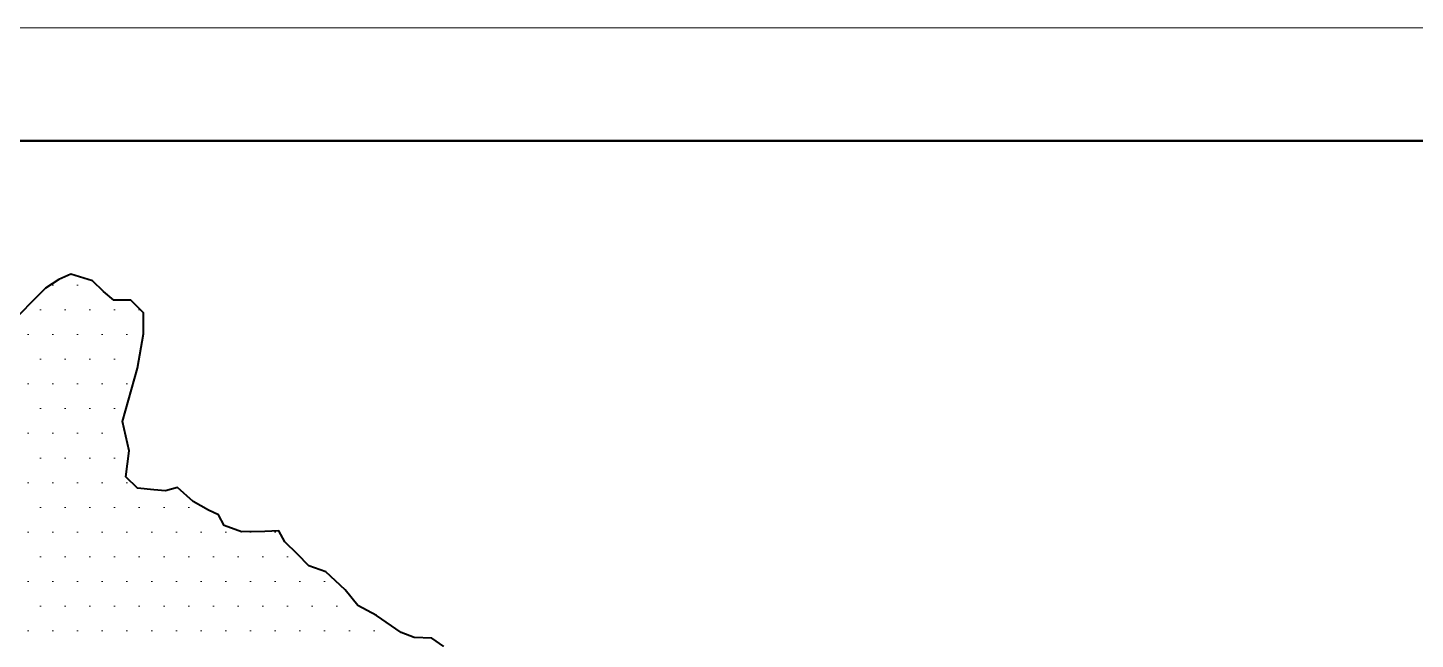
# Model space of a CAD drawing. Header units: metres. Extents: x 728653 to 730306, y 8491233 to 8491524.
# Drawn here: x 730174.12 to 730188.9, y 8491510.12 to 8491516.64 of the extents above; entities that cross this region are included whole.
import ezdxf

# ---------------------------------------------------------------- set-up
doc = ezdxf.new("R2010")
doc.units = ezdxf.units.M
for name, color, linetype, lineweight in [('Cap Prov', 94, 'Continuous', 18), ('Distrito', 212, 'Continuous', 25), ('MARCOS', 7, 'Continuous', 40), ('Sheet', 7, 'Continuous', 50)]:
    doc.layers.add(name, color=color, linetype=linetype, lineweight=lineweight)

msp = doc.modelspace()

# ---------------------------------------------------------------- hatches: boundary and pattern name
at = {"layer": 'Distrito', "linetype": 'Continuous', "lineweight": 0}
h = msp.add_hatch(dxfattribs=at)
h.set_pattern_fill('DOTS', color=256, scale=0.165786, style=0)
h.set_pattern_definition([(0, (720030.67172, 8488844.66672), (0.131592959, 0.2631859185), [0, -0.2631859185])])
h.paths.add_polyline_path([(730176.229, 8491508.362), (730176.546, 8491508.362), (730176.947, 8491508.763), (730177.348, 8491509.164), (730177.637, 8491509.453), (730178.164, 8491509.669), (730178.666, 8491509.882), (730178.55, 8491510.047), (730178.42, 8491510.138), (730178.232, 8491510.145), (730178.094, 8491510.196), (730177.831, 8491510.379), (730177.634, 8491510.483), (730177.499, 8491510.652), (730177.292, 8491510.843), (730177.111, 8491510.908), (730176.989, 8491511.03), (730176.855, 8491511.164), (730176.792, 8491511.279), (730176.643, 8491511.272), (730176.393, 8491511.271), (730176.21, 8491511.336), (730176.149, 8491511.451), (730176.041, 8491511.501), (730175.88, 8491511.593), (730175.711, 8491511.743), (730175.584, 8491511.707), (730175.461, 8491511.716), (730175.285, 8491511.735), (730175.161, 8491511.855), (730175.196, 8491512.133), (730175.127, 8491512.445), (730175.286, 8491513.015), (730175.349, 8491513.381), (730175.349, 8491513.604), (730175.216, 8491513.738), (730175.032, 8491513.738), (730174.924, 8491513.829), (730174.807, 8491513.943), (730174.574, 8491514.016), (730174.446, 8491513.958), (730174.306, 8491513.866), (730174.184, 8491513.744), (730174.017, 8491513.576), (730173.908, 8491513.339), (730173.725, 8491513.166), (730173.479, 8491512.966), (730173.399, 8491512.69), (730173.293, 8491512.484), (730173.241, 8491512.255), (730172.983, 8491511.966), (730173.065, 8491511.643), (730173.18, 8491511.32), (730173.18, 8491511.201), (730173.385, 8491510.919), (730173.463, 8491510.565), (730173.352, 8491510.3), (730173.233, 8491510.039), (730172.964, 8491509.693), (730172.775, 8491509.292), (730172.72, 8491509.017), (730172.513, 8491508.649), (730172.463, 8491508.337), (730172.543, 8491507.94), (730172.642, 8491507.626), (730172.725, 8491507.424), (730172.906, 8491507.295), (730172.82, 8491506.989), (730172.698, 8491506.555), (730172.698, 8491506.232), (730172.909, 8491505.842), (730173.043, 8491505.597), (730173.043, 8491505.567), (730173.303, 8491505.695), (730173.685, 8491505.849), (730173.884, 8491505.849), (730174.024, 8491505.989), (730174.024, 8491506.386), (730174.23, 8491506.592), (730174.407, 8491506.768), (730174.745, 8491506.768), (730174.922, 8491506.945), (730174.922, 8491507.15), (730175.069, 8491507.15), (730175.232, 8491507.15), (730175.393, 8491507.312), (730175.82, 8491507.739), (730176.056, 8491507.974)])
h.paths.add_polyline_path([(730174.36, 8491509.67), (730177.633, 8491509.67), (730177.633, 8491509.06), (730174.36, 8491509.06)], flags=24)
h.paths.add_polyline_path([(730177.26, 8491507.999), (730177.869, 8491507.999), (730177.869, 8491507.204), (730177.26, 8491507.204)], flags=25)
h.paths.add_polyline_path([(730174.712, 8491506.183), (730175.288, 8491506.183), (730175.288, 8491505.185), (730174.712, 8491505.185)], flags=9)
h.paths.add_polyline_path([(730175.055, 8491506.207), (730180.024, 8491506.207), (730180.024, 8491505.425), (730175.055, 8491505.425)], flags=9)

# ---------------------------------------------------------------- linework, layer by layer
at = {"layer": 'Cap Prov', "color": 7, "lineweight": 40}
msp.add_lwpolyline([(730178.55, 8491510.047), (730178.42, 8491510.138), (730178.232, 8491510.145), (730178.094, 8491510.196), (730177.831, 8491510.379), (730177.634, 8491510.483), (730177.499, 8491510.652), (730177.292, 8491510.843), (730177.111, 8491510.908), (730176.989, 8491511.03), (730176.855, 8491511.164), (730176.792, 8491511.279), (730176.643, 8491511.272), (730176.393, 8491511.271), (730176.21, 8491511.336), (730176.149, 8491511.451), (730176.041, 8491511.501), (730175.88, 8491511.593), (730175.711, 8491511.743), (730175.584, 8491511.707), (730175.461, 8491511.716), (730175.285, 8491511.735), (730175.161, 8491511.855), (730175.196, 8491512.133), (730175.127, 8491512.445), (730175.286, 8491513.015), (730175.349, 8491513.381), (730175.349, 8491513.604), (730175.216, 8491513.738), (730175.032, 8491513.738), (730174.924, 8491513.829), (730174.807, 8491513.943), (730174.574, 8491514.016), (730174.446, 8491513.958), (730174.306, 8491513.866), (730174.184, 8491513.744), (730174.017, 8491513.576)], dxfattribs=at)
at = {"layer": 'MARCOS', "color": 255, "linetype": 'Continuous', "lineweight": 0}
msp.add_lwpolyline([(730162.97, 8491467.433), (730223.818, 8491467.433), (730223.818, 8491516.641), (730162.97, 8491516.641)], close=True, dxfattribs=at)
at = {"layer": 'Sheet', "color": 7, "linetype": 'Continuous'}
msp.add_lwpolyline([(730164.176, 8491468.638), (730222.612, 8491468.638), (730222.612, 8491515.435), (730164.176, 8491515.435), (730164.176, 8491468.638)], dxfattribs=at)

doc.saveas('drawing.dxf')
